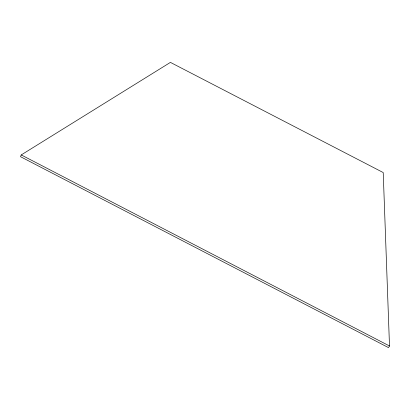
<?xml version="1.0" encoding="UTF-8"?>
<svg xmlns="http://www.w3.org/2000/svg" width="410" height="410" viewBox="0 0 410 410"><rect width="100%" height="100%" fill="white"/><g stroke="black" fill="none" stroke-linecap="round" stroke-linejoin="round"><path stroke-width="0.61" d="M21.238 154.924L20.5 156.687L388.49 347.613L389.5 345.989L383.217 172.554L170.416 62.387L21.238 154.924L389.5 345.989"/></g></svg>
